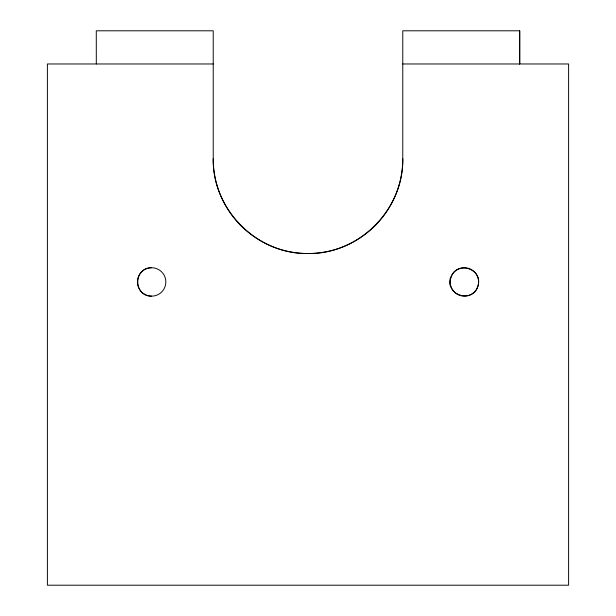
<?xml version="1.0" encoding="UTF-8"?>
<svg xmlns="http://www.w3.org/2000/svg" width="616" height="616" viewBox="0 0 616 616"><rect width="100%" height="100%" fill="white"/><g stroke="black" fill="none" stroke-linecap="round" stroke-linejoin="round"><path stroke-width="0.92" d="M519.719 63.972L519.719 30.8L402.772 30.8L402.772 158.736C403.919 209.386 358.651 254.662 308 253.507C257.349 254.662 212.081 209.386 213.228 158.736L213.228 30.8L96.281 30.8L96.304 63.972M151.628 267.721C133.171 267.536 133.171 296.342 151.628 296.157M213.228 63.972L47.386 63.972L47.386 585.2L568.614 585.2L568.614 63.972L402.772 63.972M519.696 30.8L519.696 63.972M450.157 278.263L450.157 285.616M402.772 158.736A94.772 94.772 0 0 1 308 253.507A94.772 94.772 0 0 1 213.228 158.736M450.635 278.263C445.676 296.034 473.504 303.495 478.101 285.616C483.06 267.837 455.232 260.383 450.635 278.263M144.521 294.248A14.214 14.214 0 0 0 165.843 281.935A14.214 14.214 0 0 0 144.521 269.631A14.214 14.214 0 0 0 144.521 294.248M457.265 294.248A14.214 14.214 0 0 0 478.586 281.935A14.214 14.214 0 0 0 457.265 269.631A14.214 14.214 0 0 0 457.265 294.248"/></g></svg>
